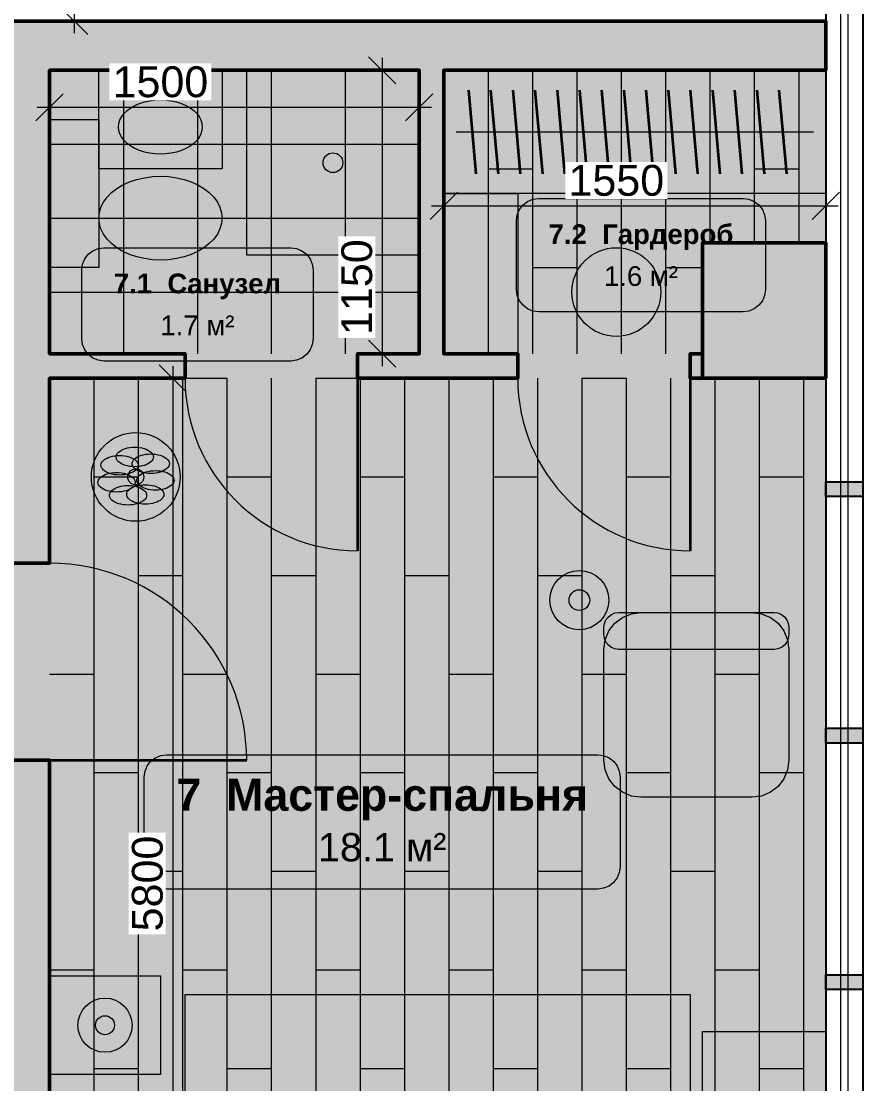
# Model space of a CAD drawing. Header units: millimetres. Extents: x 0 to 11500, y 0 to 14350.
# Drawn here: x 8085 to 11500, y 4938 to 9249 of the extents above; entities that cross this region are included whole.
import ezdxf
from ezdxf.enums import TextEntityAlignment as Align

# ---------------------------------------------------------------- set-up
doc = ezdxf.new("R2010")
doc.units = ezdxf.units.MM
for name, color, linetype, lineweight, true_color in [('A-COLS', 7, 'Continuous', 50, 0x000000), ('A-DIMS', 7, 'Continuous', 13, 0x000000), ('A-DOOR', 7, 'Continuous', 35, 0x000000), ('A-DOOR-SWING', 7, 'Continuous', 13, 0x404040), ('A-GLAZ', 7, 'Continuous', 18, 0x1a6bc7), ('A-GLAZ-FRAME', 7, 'Continuous', 25, 0x000000), ('A-TEXT', 7, 'Continuous', 18, 0x000000), ('A-WALL', 7, 'Continuous', 50, 0x000000), ('A-WALL-FILL', 7, 'Continuous', 13, 0x999999), ('I-FIXT', 7, 'Continuous', 13, 0x595959), ('I-FLOOR', 7, 'Continuous', 13, 0x595959), ('I-FLOOR-PAT', 7, 'Continuous', 13, 0x595959), ('I-FURN', 7, 'Continuous', 13, 0x595959), ('I-LABEL', 7, 'Continuous', 13, 0x595959), ('I-PLANT', 7, 'Continuous', 13, 0x595959), ('I-RUG', 7, 'Continuous', 13, 0x595959)]:
    doc.layers.add(name, color=color, linetype=linetype, lineweight=lineweight, true_color=true_color)
doc.styles.add('PLAN-BOLD', font='arialbd.ttf')
doc.styles.add('PLAN-REGULAR', font='arial.ttf')
doc.dimstyles.new('PLAN-1-50', dxfattribs={"dimscale": 50, "dimtxt": 2.5, "dimasz": 2.5, "dimexe": 1, "dimexo": 0, "dimgap": 0.8, "dimtad": 1, "dimdec": 0, "dimtxsty": 'PLAN-REGULAR', "dimtsz": 1.1, "dimcen": 2.5, "dimdle": 1, "dimazin": 3, "dimtfac": 1, "dimtmove": 0, "dimatfit": 3, "dimtfill": 1, "dimlwd": 13, "dimlwe": 13})

msp = doc.modelspace()

# ---------------------------------------------------------------- hatches: boundary and pattern name
at = {"layer": 'A-COLS', "true_color": 0x000000}
h = msp.add_hatch(color=7, dxfattribs=at)
h.dxf.hatch_style = 1
h.paths.add_polyline_path([(11350, 7800), (11350, 8350), (10850, 8350), (10850, 7800)])
at = {"layer": 'A-GLAZ-FRAME', "true_color": 0x000000}
h = msp.add_hatch(color=7, dxfattribs=at)
h.dxf.hatch_style = 1
h.paths.add_polyline_path([(11350, 7380), (11500, 7380), (11500, 7320), (11350, 7320)])
h = msp.add_hatch(color=7, dxfattribs=at)
h.dxf.hatch_style = 1
h.paths.add_polyline_path([(11350, 6380), (11500, 6380), (11500, 6320), (11350, 6320)])
h = msp.add_hatch(color=7, dxfattribs=at)
h.dxf.hatch_style = 1
h.paths.add_polyline_path([(11350, 5380), (11500, 5380), (11500, 5320), (11350, 5320)])
at = {"layer": 'A-WALL-FILL', "true_color": 0x33363b}
h = msp.add_hatch(color=7, dxfattribs=at)
h.dxf.hatch_style = 1
h.paths.add_polyline_path([(8750, 7800), (8750, 7900), (8200, 7900), (8200, 9050), (9700, 9050), (9700, 7900), (9450, 7900), (9450, 7800), (10100, 7800), (10100, 7900), (9800, 7900), (9800, 9050), (11350, 9050), (11350, 9250), (8200, 9250), (8000, 9250), (8000, 9050), (8000, 7050), (8200, 7050), (8200, 7800)])
h = msp.add_hatch(color=7, dxfattribs=at)
h.dxf.hatch_style = 1
h.paths.add_polyline_path([(10850, 7900), (10800, 7900), (10800, 7800), (10850, 7800)])
h = msp.add_hatch(color=7, dxfattribs=at)
h.dxf.hatch_style = 1
h.paths.add_polyline_path([(4900, 2300), (5100, 2300), (5100, 4750), (8000, 4750), (8000, 1400), (8200, 1400), (8200, 1800), (9400, 1800), (9400, 2000), (8200, 2000), (8200, 6250), (8000, 6250), (8000, 4950), (5100, 4950), (5100, 7800), (4900, 7800)])
at = {"layer": 'I-FIXT', "true_color": 0x785740}
h = msp.add_hatch(color=7, dxfattribs=at)
h.dxf.hatch_style = 1
h.paths.add_polyline_path([(8400, 9050), (8900, 9050), (8900, 8650), (8400, 8650)])
at = {"layer": 'I-FIXT', "true_color": 0xebf0f5}
h = msp.add_hatch(color=7, dxfattribs=at)
h.dxf.hatch_style = 1
h.paths.add_polyline_path([(9000, 9050), (9700, 9050), (9700, 8300), (9000, 8300)])
at = {"layer": 'I-FIXT', "true_color": 0xffffff}
h = msp.add_hatch(color=7, dxfattribs=at)
h.dxf.hatch_style = 1
h.paths.add_polyline_path([(8820, 8820), (8818.5, 8805.6), (8814.2, 8791.5), (8807.1, 8777.9), (8797.2, 8765), (8784.9, 8753), (8770.2, 8742.2), (8753.5, 8732.7), (8735, 8724.7), (8715.1, 8718.4), (8694, 8713.7), (8672.2, 8710.9), (8650, 8710), (8627.8, 8710.9), (8606, 8713.7), (8584.9, 8718.4), (8565, 8724.7), (8546.5, 8732.7), (8529.8, 8742.2), (8515.1, 8753), (8502.8, 8765), (8492.9, 8777.9), (8485.8, 8791.5), (8481.5, 8805.6), (8480, 8820), (8481.5, 8834.4), (8485.8, 8848.5), (8492.9, 8862.1), (8502.8, 8875), (8515.1, 8887), (8529.8, 8897.8), (8546.5, 8907.3), (8565, 8915.3), (8584.9, 8921.6), (8606, 8926.3), (8627.8, 8929.1), (8650, 8930), (8672.2, 8929.1), (8694, 8926.3), (8715.1, 8921.6), (8735, 8915.3), (8753.5, 8907.3), (8770.2, 8897.8), (8784.9, 8887), (8797.2, 8875), (8807.1, 8862.1), (8814.2, 8848.5), (8818.5, 8834.4)])
h = msp.add_hatch(color=7, dxfattribs=at)
h.dxf.hatch_style = 1
h.paths.add_polyline_path([(8200, 8850), (8400, 8850), (8400, 8250), (8200, 8250)])
h = msp.add_hatch(color=7, dxfattribs=at)
h.dxf.hatch_style = 1
h.paths.add_polyline_path([(8900, 8450), (8897.9, 8427.8), (8891.5, 8406), (8881, 8384.9), (8866.5, 8365), (8848.3, 8346.5), (8826.8, 8329.8), (8802.2, 8315.1), (8775, 8302.8), (8745.7, 8292.9), (8714.7, 8285.8), (8682.6, 8281.5), (8650, 8280), (8617.4, 8281.5), (8585.3, 8285.8), (8554.3, 8292.9), (8525, 8302.8), (8497.8, 8315.1), (8473.2, 8329.8), (8451.7, 8346.5), (8433.5, 8365), (8419, 8384.9), (8408.5, 8406), (8402.1, 8427.8), (8400, 8450), (8402.1, 8472.2), (8408.5, 8494), (8419, 8515.1), (8433.5, 8535), (8451.7, 8553.5), (8473.2, 8570.2), (8497.8, 8584.9), (8525, 8597.2), (8554.3, 8607.1), (8585.3, 8614.2), (8617.4, 8618.5), (8650, 8620), (8682.6, 8618.5), (8714.7, 8614.2), (8745.7, 8607.1), (8775, 8597.2), (8802.2, 8584.9), (8826.8, 8570.2), (8848.3, 8553.5), (8866.5, 8535), (8881, 8515.1), (8891.5, 8494), (8897.9, 8472.2)])
at = {"layer": 'I-FLOOR', "true_color": 0xd4e0e8}
h = msp.add_hatch(color=7, dxfattribs=at)
h.dxf.hatch_style = 1
h.paths.add_polyline_path([(9700, 7900), (9700, 9050), (8200, 9050), (8200, 7900)])
at = {"layer": 'I-FLOOR', "true_color": 0xdebf94}
h = msp.add_hatch(color=7, dxfattribs=at)
h.dxf.hatch_style = 1
h.paths.add_polyline_path([(11350, 9050), (9800, 9050), (9800, 7900), (10850, 7900), (10850, 8350), (11350, 8350)])
h = msp.add_hatch(color=7, dxfattribs=at)
h.dxf.hatch_style = 1
h.paths.add_polyline_path([(9450, 7900), (8750, 7900), (8750, 7800), (9450, 7800)])
h = msp.add_hatch(color=7, dxfattribs=at)
h.dxf.hatch_style = 1
h.paths.add_polyline_path([(10800, 7800), (10800, 7900), (10100, 7900), (10100, 7800)])
h = msp.add_hatch(color=7, dxfattribs=at)
h.dxf.hatch_style = 1
h.paths.add_polyline_path([(11350, 7800), (10850, 7800), (8200, 7800), (8200, 2000), (9400, 2000), (10850, 2000), (10850, 2300), (11350, 2300)])
h = msp.add_hatch(color=7, dxfattribs=at)
h.dxf.hatch_style = 1
h.paths.add_polyline_path([(8200, 7050), (8000, 7050), (8000, 6250), (8200, 6250)])
at = {"layer": 'I-FURN', "true_color": 0xede3d4}
h = msp.add_hatch(color=7, dxfattribs=at)
h.dxf.hatch_style = 1
h.paths.add_polyline_path([(9800, 9050), (11350, 9050), (11350, 8550), (9800, 8550)])
at = {"layer": 'I-FURN', "true_color": 0xc7ccd4}
h = msp.add_hatch(color=7, dxfattribs=at)
h.dxf.hatch_style = 1
edge = h.paths.add_edge_path()
edge.add_arc((9350, 8675), 40, 0, 360)
at = {"layer": 'I-FURN', "true_color": 0xede3d4}
h = msp.add_hatch(color=7, dxfattribs=at)
h.dxf.hatch_style = 1
h.paths.add_polyline_path([(9800, 8550), (10100, 8550), (10100, 7900), (9800, 7900)])
at = {"layer": 'I-FURN', "true_color": 0xd9b899}
h = msp.add_hatch(color=7, dxfattribs=at)
h.dxf.hatch_style = 1
edge = h.paths.add_edge_path()
edge.add_arc((10500, 8150), 180, 0, 360)
at = {"layer": 'I-FURN', "true_color": 0xffe699}
h = msp.add_hatch(color=7, dxfattribs=at)
h.dxf.hatch_style = 1
edge = h.paths.add_edge_path()
edge.add_arc((10350, 6900), 120, 0, 360)
at = {"layer": 'I-FURN', "true_color": 0xfff7d9}
h = msp.add_hatch(color=7, dxfattribs=at)
h.dxf.hatch_style = 1
edge = h.paths.add_edge_path()
edge.add_arc((10350, 6900), 42, 0, 360)
at = {"layer": 'I-FURN', "true_color": 0xe0ab47}
h = msp.add_hatch(color=7, dxfattribs=at)
h.dxf.hatch_style = 1
h.paths.add_polyline_path([(11050, 6850), (11088.8, 6844.9), (11125, 6829.9), (11156.1, 6806.1), (11179.9, 6775), (11194.9, 6738.8), (11200, 6700), (11200, 6250), (11194.9, 6211.2), (11179.9, 6175), (11156.1, 6143.9), (11125, 6120.1), (11088.8, 6105.1), (11050, 6100), (10600, 6100), (10561.2, 6105.1), (10525, 6120.1), (10493.9, 6143.9), (10470.1, 6175), (10455.1, 6211.2), (10450, 6250), (10450, 6700), (10455.1, 6738.8), (10470.1, 6775), (10493.9, 6806.1), (10525, 6829.9), (10561.2, 6844.9), (10600, 6850)])
at = {"layer": 'I-FURN', "true_color": 0xbf8c33}
h = msp.add_hatch(color=7, dxfattribs=at)
h.dxf.hatch_style = 1
h.paths.add_polyline_path([(11140, 6850), (11155.5, 6848), (11170, 6842), (11182.4, 6832.4), (11192, 6820), (11198, 6805.5), (11200, 6790), (11200, 6760), (11198, 6744.5), (11192, 6730), (11182.4, 6717.6), (11170, 6708), (11155.5, 6702), (11140, 6700), (10510, 6700), (10494.5, 6702), (10480, 6708), (10467.6, 6717.6), (10458, 6730), (10452, 6744.5), (10450, 6760), (10450, 6790), (10452, 6805.5), (10458, 6820), (10467.6, 6832.4), (10480, 6842), (10494.5, 6848), (10510, 6850)])
at = {"layer": 'I-FURN', "true_color": 0x785740}
h = msp.add_hatch(color=7, dxfattribs=at)
h.dxf.hatch_style = 1
h.paths.add_polyline_path([(8200, 5375), (8650, 5375), (8650, 4975), (8200, 4975)])
at = {"layer": 'I-FURN', "true_color": 0xffe699}
h = msp.add_hatch(color=7, dxfattribs=at)
h.dxf.hatch_style = 1
edge = h.paths.add_edge_path()
edge.add_arc((8425, 5175), 110, 0, 360)
at = {"layer": 'I-FURN', "true_color": 0xfff7d9}
h = msp.add_hatch(color=7, dxfattribs=at)
h.dxf.hatch_style = 1
edge = h.paths.add_edge_path()
edge.add_arc((8425, 5175), 38.5, 0, 360)
at = {"layer": 'I-FURN', "true_color": 0x785740}
h = msp.add_hatch(color=7, dxfattribs=at)
h.dxf.hatch_style = 1
h.paths.add_polyline_path([(10850, 5150), (11350, 5150), (11350, 3150), (10850, 3150)])
at = {"layer": 'I-LABEL', "true_color": 0xffffff}
h = msp.add_hatch(color=7, dxfattribs=at)
h.dxf.hatch_style = 1
h.paths.add_polyline_path([(11014.9, 8530), (11038.2, 8526.9), (11059.9, 8517.9), (11078.5, 8503.6), (11092.8, 8485), (11101.8, 8463.3), (11104.9, 8440), (11104.9, 8160), (11101.8, 8136.7), (11092.8, 8115), (11078.5, 8096.4), (11059.9, 8082.1), (11038.2, 8073.1), (11014.9, 8070), (10185.1, 8070), (10161.8, 8073.1), (10140.1, 8082.1), (10121.5, 8096.4), (10107.2, 8115), (10098.2, 8136.7), (10095.1, 8160), (10095.1, 8440), (10098.2, 8463.3), (10107.2, 8485), (10121.5, 8503.6), (10140.1, 8517.9), (10161.8, 8526.9), (10185.1, 8530)])
h = msp.add_hatch(color=7, dxfattribs=at)
h.dxf.hatch_style = 1
h.paths.add_polyline_path([(9179.3, 8330), (9202.6, 8326.9), (9224.3, 8317.9), (9242.9, 8303.6), (9257.2, 8285), (9266.2, 8263.3), (9269.3, 8240), (9269.3, 7960), (9266.2, 7936.7), (9257.2, 7915), (9242.9, 7896.4), (9224.3, 7882.1), (9202.6, 7873.1), (9179.3, 7870), (8420.7, 7870), (8397.4, 7873.1), (8375.7, 7882.1), (8357.1, 7896.4), (8342.8, 7915), (8333.8, 7936.7), (8330.7, 7960), (8330.7, 8240), (8333.8, 8263.3), (8342.8, 8285), (8357.1, 8303.6), (8375.7, 8317.9), (8397.4, 8326.9), (8420.7, 8330)])
h = msp.add_hatch(color=7, dxfattribs=at)
h.dxf.hatch_style = 1
h.paths.add_polyline_path([(10425.3, 6272.5), (10448.6, 6269.4), (10470.3, 6260.4), (10488.9, 6246.1), (10503.2, 6227.5), (10512.2, 6205.8), (10515.3, 6182.5), (10515.3, 5817.5), (10512.2, 5794.2), (10503.2, 5772.5), (10488.9, 5753.9), (10470.3, 5739.6), (10448.6, 5730.6), (10425.3, 5727.5), (8674.7, 5727.5), (8651.4, 5730.6), (8629.7, 5739.6), (8611.1, 5753.9), (8596.8, 5772.5), (8587.8, 5794.2), (8584.7, 5817.5), (8584.7, 6182.5), (8587.8, 6205.8), (8596.8, 6227.5), (8611.1, 6246.1), (8629.7, 6260.4), (8651.4, 6269.4), (8674.7, 6272.5)])
at = {"layer": 'I-PLANT', "true_color": 0x5c995c}
h = msp.add_hatch(color=7, dxfattribs=at)
h.dxf.hatch_style = 1
edge = h.paths.add_edge_path()
edge.add_arc((8550, 7400), 180, 0, 360)
at = {"layer": 'I-PLANT', "true_color": 0x73b26b}
h = msp.add_hatch(color=7, dxfattribs=at)
h.dxf.hatch_style = 1
h.paths.add_polyline_path([(8621.6, 7480.9), (8620.9, 7475.7), (8619, 7470.7), (8615.8, 7465.7), (8611.4, 7461.1), (8605.9, 7456.8), (8599.4, 7452.9), (8592, 7449.5), (8583.8, 7446.6), (8574.9, 7444.3), (8565.5, 7442.6), (8555.8, 7441.6), (8546, 7441.3), (8536.1, 7441.6), (8526.4, 7442.6), (8517, 7444.3), (8508.2, 7446.6), (8499.9, 7449.5), (8492.5, 7452.9), (8486, 7456.8), (8480.5, 7461.1), (8476.1, 7465.7), (8472.9, 7470.7), (8471, 7475.7), (8470.4, 7480.9), (8471, 7486.1), (8472.9, 7491.1), (8476.1, 7496.1), (8480.5, 7500.7), (8486, 7505), (8492.5, 7508.9), (8499.9, 7512.3), (8508.2, 7515.2), (8517, 7517.5), (8526.4, 7519.1), (8536.1, 7520.2), (8546, 7520.5), (8555.8, 7520.2), (8565.5, 7519.1), (8574.9, 7517.5), (8583.8, 7515.2), (8592, 7512.3), (8599.4, 7508.9), (8605.9, 7505), (8611.4, 7500.7), (8615.8, 7496.1), (8619, 7491.1), (8620.9, 7486.1)])
h = msp.add_hatch(color=7, dxfattribs=at)
h.dxf.hatch_style = 1
h.paths.add_polyline_path([(8559.8, 7447.3), (8559.2, 7442.1), (8557.3, 7437), (8554.1, 7432.1), (8549.7, 7427.5), (8544.2, 7423.2), (8537.7, 7419.3), (8530.3, 7415.9), (8522, 7413), (8513.2, 7410.7), (8503.8, 7409), (8494.1, 7408), (8484.2, 7407.7), (8474.4, 7408), (8464.7, 7409), (8455.3, 7410.7), (8446.4, 7413), (8438.2, 7415.9), (8430.8, 7419.3), (8424.3, 7423.2), (8418.8, 7427.5), (8414.4, 7432.1), (8411.2, 7437), (8409.3, 7442.1), (8408.6, 7447.3), (8409.3, 7452.5), (8411.2, 7457.5), (8414.4, 7462.4), (8418.8, 7467.1), (8424.3, 7471.4), (8430.8, 7475.3), (8438.2, 7478.7), (8446.4, 7481.6), (8455.3, 7483.9), (8464.7, 7485.5), (8474.4, 7486.5), (8484.2, 7486.9), (8494.1, 7486.5), (8503.8, 7485.5), (8513.2, 7483.9), (8522, 7481.6), (8530.3, 7478.7), (8537.7, 7475.3), (8544.2, 7471.4), (8549.7, 7467.1), (8554.1, 7462.4), (8557.3, 7457.5), (8559.2, 7452.5)])
h = msp.add_hatch(color=7, dxfattribs=at)
h.dxf.hatch_style = 1
h.paths.add_polyline_path([(8686.3, 7453.6), (8685.7, 7448.4), (8683.8, 7443.3), (8680.6, 7438.4), (8676.2, 7433.8), (8670.7, 7429.5), (8664.2, 7425.6), (8656.8, 7422.2), (8648.5, 7419.3), (8639.7, 7417), (8630.3, 7415.3), (8620.6, 7414.3), (8610.7, 7414), (8600.9, 7414.3), (8591.2, 7415.3), (8581.8, 7417), (8572.9, 7419.3), (8564.7, 7422.2), (8557.3, 7425.6), (8550.8, 7429.5), (8545.3, 7433.8), (8540.9, 7438.4), (8537.7, 7443.3), (8535.8, 7448.4), (8535.1, 7453.6), (8535.8, 7458.8), (8537.7, 7463.8), (8540.9, 7468.8), (8545.3, 7473.4), (8550.8, 7477.7), (8557.3, 7481.6), (8564.7, 7485), (8572.9, 7487.9), (8581.8, 7490.2), (8591.2, 7491.8), (8600.9, 7492.9), (8610.7, 7493.2), (8620.6, 7492.9), (8630.3, 7491.8), (8639.7, 7490.2), (8648.5, 7487.9), (8656.8, 7485), (8664.2, 7481.6), (8670.7, 7477.7), (8676.2, 7473.4), (8680.6, 7468.8), (8683.8, 7463.8), (8685.7, 7458.8)])
h = msp.add_hatch(color=7, dxfattribs=at)
h.dxf.hatch_style = 1
h.paths.add_polyline_path([(8547.6, 7378.1), (8547, 7372.9), (8545.1, 7367.8), (8541.9, 7362.9), (8537.5, 7358.3), (8532, 7354), (8525.5, 7350.1), (8518, 7346.6), (8509.8, 7343.8), (8501, 7341.5), (8491.6, 7339.8), (8481.9, 7338.8), (8472, 7338.5), (8462.2, 7338.8), (8452.5, 7339.8), (8443.1, 7341.5), (8434.2, 7343.8), (8426, 7346.6), (8418.6, 7350.1), (8412, 7354), (8406.6, 7358.3), (8402.2, 7362.9), (8399, 7367.8), (8397.1, 7372.9), (8396.4, 7378.1), (8397.1, 7383.2), (8399, 7388.3), (8402.2, 7393.2), (8406.6, 7397.9), (8412, 7402.2), (8418.6, 7406.1), (8426, 7409.5), (8434.2, 7412.4), (8443.1, 7414.6), (8452.5, 7416.3), (8462.2, 7417.3), (8472, 7417.7), (8481.9, 7417.3), (8491.6, 7416.3), (8501, 7414.6), (8509.8, 7412.4), (8518, 7409.5), (8525.5, 7406.1), (8532, 7402.2), (8537.5, 7397.9), (8541.9, 7393.2), (8545.1, 7388.3), (8547, 7383.2)])
at = {"layer": 'I-PLANT', "true_color": 0x8c6140}
h = msp.add_hatch(color=7, dxfattribs=at)
h.dxf.hatch_style = 1
edge = h.paths.add_edge_path()
edge.add_arc((8550, 7400), 32.4, 0, 360)
at = {"layer": 'I-PLANT', "true_color": 0x73b26b}
h = msp.add_hatch(color=7, dxfattribs=at)
h.dxf.hatch_style = 1
h.paths.add_polyline_path([(8705.4, 7385.9), (8704.7, 7380.8), (8702.8, 7375.7), (8699.6, 7370.8), (8695.2, 7366.1), (8689.7, 7361.8), (8683.2, 7357.9), (8675.8, 7354.5), (8667.6, 7351.6), (8658.7, 7349.3), (8649.3, 7347.7), (8639.6, 7346.7), (8629.8, 7346.3), (8619.9, 7346.7), (8610.2, 7347.7), (8600.8, 7349.3), (8592, 7351.6), (8583.7, 7354.5), (8576.3, 7357.9), (8569.8, 7361.8), (8564.3, 7366.1), (8559.9, 7370.8), (8556.7, 7375.7), (8554.8, 7380.8), (8554.2, 7385.9), (8554.8, 7391.1), (8556.7, 7396.2), (8559.9, 7401.1), (8564.3, 7405.7), (8569.8, 7410), (8576.3, 7413.9), (8583.7, 7417.4), (8592, 7420.2), (8600.8, 7422.5), (8610.2, 7424.2), (8619.9, 7425.2), (8629.8, 7425.5), (8639.6, 7425.2), (8649.3, 7424.2), (8658.7, 7422.5), (8667.6, 7420.2), (8675.8, 7417.4), (8683.2, 7413.9), (8689.7, 7410), (8695.2, 7405.7), (8699.6, 7401.1), (8702.8, 7396.2), (8704.7, 7391.1)])
h = msp.add_hatch(color=7, dxfattribs=at)
h.dxf.hatch_style = 1
h.paths.add_polyline_path([(8594.1, 7325.4), (8593.5, 7320.2), (8591.6, 7315.1), (8588.4, 7310.2), (8584, 7305.6), (8578.5, 7301.3), (8572, 7297.4), (8564.6, 7293.9), (8556.3, 7291.1), (8547.5, 7288.8), (8538.1, 7287.1), (8528.4, 7286.1), (8518.5, 7285.8), (8508.7, 7286.1), (8499, 7287.1), (8489.6, 7288.8), (8480.7, 7291.1), (8472.5, 7293.9), (8465.1, 7297.4), (8458.6, 7301.3), (8453.1, 7305.6), (8448.7, 7310.2), (8445.5, 7315.1), (8443.6, 7320.2), (8442.9, 7325.4), (8443.6, 7330.5), (8445.5, 7335.6), (8448.7, 7340.5), (8453.1, 7345.2), (8458.6, 7349.5), (8465.1, 7353.4), (8472.5, 7356.8), (8480.7, 7359.7), (8489.6, 7361.9), (8499, 7363.6), (8508.7, 7364.6), (8518.5, 7365), (8528.4, 7364.6), (8538.1, 7363.6), (8547.5, 7361.9), (8556.3, 7359.7), (8564.6, 7356.8), (8572, 7353.4), (8578.5, 7349.5), (8584, 7345.2), (8588.4, 7340.5), (8591.6, 7335.6), (8593.5, 7330.5)])
h = msp.add_hatch(color=7, dxfattribs=at)
h.dxf.hatch_style = 1
h.paths.add_polyline_path([(8664.3, 7328.9), (8663.7, 7323.7), (8661.8, 7318.6), (8658.6, 7313.7), (8654.2, 7309.1), (8648.7, 7304.8), (8642.2, 7300.9), (8634.8, 7297.4), (8626.5, 7294.6), (8617.7, 7292.3), (8608.3, 7290.6), (8598.6, 7289.6), (8588.7, 7289.3), (8578.9, 7289.6), (8569.2, 7290.6), (8559.8, 7292.3), (8550.9, 7294.6), (8542.7, 7297.4), (8535.3, 7300.9), (8528.8, 7304.8), (8523.3, 7309.1), (8518.9, 7313.7), (8515.7, 7318.6), (8513.8, 7323.7), (8513.1, 7328.9), (8513.8, 7334), (8515.7, 7339.1), (8518.9, 7344), (8523.3, 7348.7), (8528.8, 7353), (8535.3, 7356.9), (8542.7, 7360.3), (8550.9, 7363.2), (8559.8, 7365.4), (8569.2, 7367.1), (8578.9, 7368.1), (8588.7, 7368.5), (8598.6, 7368.1), (8608.3, 7367.1), (8617.7, 7365.4), (8626.5, 7363.2), (8634.8, 7360.3), (8642.2, 7356.9), (8648.7, 7353), (8654.2, 7348.7), (8658.6, 7344), (8661.8, 7339.1), (8663.7, 7334)])
at = {"layer": 'I-RUG', "true_color": 0xccccc7}
h = msp.add_hatch(color=7, dxfattribs=at)
h.dxf.hatch_style = 1
h.paths.add_polyline_path([(8750, 5300), (10800, 5300), (10800, 2550), (8750, 2550)])

# ---------------------------------------------------------------- linework, layer by layer
at = {"layer": 'A-COLS'}
msp.add_lwpolyline([(11350, 7800), (11350, 8350), (10850, 8350), (10850, 7800)], close=True, dxfattribs=at)
at = {"layer": 'A-DOOR'}
for p, q in [((9450, 7800), (9450, 7100)), ((10800, 7800), (10800, 7100)), ((8200, 6250), (9000, 6250))]:
    msp.add_line(p, q, dxfattribs=at)
at = {"layer": 'A-DOOR-SWING'}
for centre, radius, start, end in [((9450, 7800), 700, -180, -90), ((10800, 7800), 700, -180, -90), ((8200, 6250), 800, 0, 90)]:
    msp.add_arc(centre, radius, start, end, dxfattribs=at)
at = {"layer": 'A-GLAZ'}
for p, q in [((11410, 14350), (11410, 0)), ((11440, 14350), (11440, 0))]:
    msp.add_line(p, q, dxfattribs=at)
msp.add_lwpolyline([(9000, 9050), (9700, 9050), (9700, 8300), (9000, 8300)], close=True, dxfattribs=at)
at = {"layer": 'A-GLAZ-FRAME'}
for p, q in [((11350, 14350), (11350, 0)), ((11500, 14350), (11500, 0))]:
    msp.add_line(p, q, dxfattribs=at)
for points in [[(11350, 7380), (11500, 7380), (11500, 7320), (11350, 7320)], [(11350, 6380), (11500, 6380), (11500, 6320), (11350, 6320)], [(11350, 5380), (11500, 5380), (11500, 5320), (11350, 5320)]]:
    msp.add_lwpolyline(points, close=True, dxfattribs=at)
at = {"layer": 'A-WALL'}
for points in [[(8750, 7800), (8750, 7900), (8200, 7900), (8200, 9050), (9700, 9050), (9700, 7900), (9450, 7900), (9450, 7800), (10100, 7800), (10100, 7900), (9800, 7900), (9800, 9050), (11350, 9050), (11350, 9250), (8200, 9250), (8000, 9250), (8000, 9050), (8000, 7050), (8200, 7050), (8200, 7800)], [(10850, 7900), (10800, 7900), (10800, 7800), (10850, 7800)], [(4900, 2300), (5100, 2300), (5100, 4750), (8000, 4750), (8000, 1400), (8200, 1400), (8200, 1800), (9400, 1800), (9400, 2000), (8200, 2000), (8200, 6250), (8000, 6250), (8000, 4950), (5100, 4950), (5100, 7800), (4900, 7800)]]:
    msp.add_lwpolyline(points, close=True, dxfattribs=at)
at = {"layer": 'I-FIXT', "lineweight": 13, "true_color": 0x4c4c52}
for points in [[(8400, 9050), (8900, 9050), (8900, 8650), (8400, 8650)], [(9000, 9050), (9700, 9050), (9700, 8300), (9000, 8300)], [(8820, 8820), (8818.5, 8805.6), (8814.2, 8791.5), (8807.1, 8777.9), (8797.2, 8765), (8784.9, 8753), (8770.2, 8742.2), (8753.5, 8732.7), (8735, 8724.7), (8715.1, 8718.4), (8694, 8713.7), (8672.2, 8710.9), (8650, 8710), (8627.8, 8710.9), (8606, 8713.7), (8584.9, 8718.4), (8565, 8724.7), (8546.5, 8732.7), (8529.8, 8742.2), (8515.1, 8753), (8502.8, 8765), (8492.9, 8777.9), (8485.8, 8791.5), (8481.5, 8805.6), (8480, 8820), (8481.5, 8834.4), (8485.8, 8848.5), (8492.9, 8862.1), (8502.8, 8875), (8515.1, 8887), (8529.8, 8897.8), (8546.5, 8907.3), (8565, 8915.3), (8584.9, 8921.6), (8606, 8926.3), (8627.8, 8929.1), (8650, 8930), (8672.2, 8929.1), (8694, 8926.3), (8715.1, 8921.6), (8735, 8915.3), (8753.5, 8907.3), (8770.2, 8897.8), (8784.9, 8887), (8797.2, 8875), (8807.1, 8862.1), (8814.2, 8848.5), (8818.5, 8834.4)], [(8200, 8850), (8400, 8850), (8400, 8250), (8200, 8250)], [(8900, 8450), (8897.9, 8427.8), (8891.5, 8406), (8881, 8384.9), (8866.5, 8365), (8848.3, 8346.5), (8826.8, 8329.8), (8802.2, 8315.1), (8775, 8302.8), (8745.7, 8292.9), (8714.7, 8285.8), (8682.6, 8281.5), (8650, 8280), (8617.4, 8281.5), (8585.3, 8285.8), (8554.3, 8292.9), (8525, 8302.8), (8497.8, 8315.1), (8473.2, 8329.8), (8451.7, 8346.5), (8433.5, 8365), (8419, 8384.9), (8408.5, 8406), (8402.1, 8427.8), (8400, 8450), (8402.1, 8472.2), (8408.5, 8494), (8419, 8515.1), (8433.5, 8535), (8451.7, 8553.5), (8473.2, 8570.2), (8497.8, 8584.9), (8525, 8597.2), (8554.3, 8607.1), (8585.3, 8614.2), (8617.4, 8618.5), (8650, 8620), (8682.6, 8618.5), (8714.7, 8614.2), (8745.7, 8607.1), (8775, 8597.2), (8802.2, 8584.9), (8826.8, 8570.2), (8848.3, 8553.5), (8866.5, 8535), (8881, 8515.1), (8891.5, 8494), (8897.9, 8472.2)]]:
    msp.add_lwpolyline(points, close=True, dxfattribs=at)
at = {"layer": 'I-FLOOR-PAT', "lineweight": 9, "true_color": 0xb2c4cf}
for p, q in [((8500, 9050), (8500, 7900)), ((8800, 9050), (8800, 7900)), ((9100, 9050), (9100, 7900)), ((9400, 9050), (9400, 7900)), ((8200, 8750), (9700, 8750)), ((8200, 8450), (9700, 8450)), ((8200, 8150), (9700, 8150))]:
    msp.add_line(p, q, dxfattribs=at)
at = {"layer": 'I-FLOOR-PAT', "lineweight": 9, "true_color": 0xc29e73}
for p, q in [((9800, 9050), (9980, 9050)), ((9980, 9050), (9980, 7900)), ((10160, 9050), (10160, 7900)), ((10340, 9050), (10340, 7900)), ((10340, 9050), (10520, 9050)), ((10520, 9050), (10520, 7900)), ((10700, 9050), (10700, 7900)), ((10880, 9050), (10880, 8350)), ((10880, 9050), (11060, 9050)), ((11060, 9050), (11060, 8350)), ((11240, 9050), (11240, 8350)), ((9980, 8650), (10160, 8650)), ((10520, 8650), (10700, 8650)), ((11060, 8650), (11240, 8650)), ((10160, 8250), (10340, 8250)), ((10700, 8250), (10850, 8250)), ((8200, 7800), (8380, 7800)), ((8380, 7800), (8380, 2000)), ((8560, 7800), (8560, 2000)), ((8740, 7800), (8740, 2000)), ((8740, 7800), (8920, 7800)), ((8920, 7800), (8920, 2000)), ((9100, 7800), (9100, 2000)), ((9280, 7800), (9280, 2000)), ((9280, 7800), (9460, 7800)), ((9460, 7800), (9460, 2000)), ((9640, 7800), (9640, 2000)), ((9820, 7800), (9820, 2000)), ((9820, 7800), (10000, 7800)), ((10000, 7800), (10000, 2000)), ((10180, 7800), (10180, 2000)), ((10360, 7800), (10360, 2000)), ((10360, 7800), (10540, 7800)), ((10540, 7800), (10540, 2000)), ((10720, 7800), (10720, 2000)), ((10900, 7800), (10900, 2300)), ((10900, 7800), (11080, 7800)), ((11080, 7800), (11080, 2300)), ((11260, 7800), (11260, 2300)), ((8380, 7400), (8560, 7400)), ((8920, 7400), (9100, 7400)), ((9460, 7400), (9640, 7400)), ((10000, 7400), (10180, 7400)), ((10540, 7400), (10720, 7400)), ((11080, 7400), (11260, 7400)), ((8560, 7000), (8740, 7000)), ((9100, 7000), (9280, 7000)), ((9640, 7000), (9820, 7000)), ((10180, 7000), (10360, 7000)), ((10720, 7000), (10900, 7000)), ((8200, 6600), (8380, 6600)), ((8740, 6600), (8920, 6600)), ((9280, 6600), (9460, 6600)), ((9820, 6600), (10000, 6600)), ((10360, 6600), (10540, 6600)), ((10900, 6600), (11080, 6600)), ((8380, 6200), (8560, 6200)), ((8920, 6200), (9100, 6200)), ((9460, 6200), (9640, 6200)), ((10000, 6200), (10180, 6200)), ((10540, 6200), (10720, 6200)), ((11080, 6200), (11260, 6200)), ((8560, 5800), (8740, 5800)), ((9100, 5800), (9280, 5800)), ((9640, 5800), (9820, 5800)), ((10180, 5800), (10360, 5800)), ((10720, 5800), (10900, 5800)), ((8200, 5400), (8380, 5400)), ((8740, 5400), (8920, 5400)), ((9280, 5400), (9460, 5400)), ((9820, 5400), (10000, 5400)), ((10360, 5400), (10540, 5400)), ((10900, 5400), (11080, 5400)), ((8380, 5000), (8560, 5000)), ((8920, 5000), (9100, 5000)), ((9460, 5000), (9640, 5000)), ((10000, 5000), (10180, 5000)), ((10540, 5000), (10720, 5000)), ((11080, 5000), (11260, 5000))]:
    msp.add_line(p, q, dxfattribs=at)
at = {"layer": 'I-FURN', "lineweight": 35, "true_color": 0x597399}
for p, q in [((9900, 8970), (9930, 8630)), ((10350, 8970), (10380, 8630)), ((10800, 8970), (10830, 8630))]:
    msp.add_line(p, q, dxfattribs=at)
at = {"layer": 'I-FURN', "lineweight": 35, "true_color": 0xd9d9d1}
for p, q in [((9990, 8970), (10020, 8630)), ((10440, 8970), (10470, 8630)), ((10890, 8970), (10920, 8630))]:
    msp.add_line(p, q, dxfattribs=at)
at = {"layer": 'I-FURN', "lineweight": 35, "true_color": 0xb26659}
for p, q in [((10080, 8970), (10110, 8630)), ((10530, 8970), (10560, 8630)), ((10980, 8970), (11010, 8630))]:
    msp.add_line(p, q, dxfattribs=at)
at = {"layer": 'I-FURN', "lineweight": 35, "true_color": 0x404047}
for p, q in [((10170, 8970), (10200, 8630)), ((10620, 8970), (10650, 8630)), ((11070, 8970), (11100, 8630))]:
    msp.add_line(p, q, dxfattribs=at)
at = {"layer": 'I-FURN', "lineweight": 35, "true_color": 0xe6bf8c}
for p, q in [((10260, 8970), (10290, 8630)), ((10710, 8970), (10740, 8630)), ((11160, 8970), (11190, 8630))]:
    msp.add_line(p, q, dxfattribs=at)
at = {"layer": 'I-FURN', "lineweight": 13, "true_color": 0x807366}
msp.add_line((9850, 8800), (11300, 8800), dxfattribs=at)
at = {"layer": 'I-FURN', "lineweight": 13, "true_color": 0x4c4c52}
for points in [[(9800, 9050), (11350, 9050), (11350, 8550), (9800, 8550)], [(9800, 8550), (10100, 8550), (10100, 7900), (9800, 7900)], [(11050, 6850), (11088.8, 6844.9), (11125, 6829.9), (11156.1, 6806.1), (11179.9, 6775), (11194.9, 6738.8), (11200, 6700), (11200, 6250), (11194.9, 6211.2), (11179.9, 6175), (11156.1, 6143.9), (11125, 6120.1), (11088.8, 6105.1), (11050, 6100), (10600, 6100), (10561.2, 6105.1), (10525, 6120.1), (10493.9, 6143.9), (10470.1, 6175), (10455.1, 6211.2), (10450, 6250), (10450, 6700), (10455.1, 6738.8), (10470.1, 6775), (10493.9, 6806.1), (10525, 6829.9), (10561.2, 6844.9), (10600, 6850)], [(11140, 6850), (11155.5, 6848), (11170, 6842), (11182.4, 6832.4), (11192, 6820), (11198, 6805.5), (11200, 6790), (11200, 6760), (11198, 6744.5), (11192, 6730), (11182.4, 6717.6), (11170, 6708), (11155.5, 6702), (11140, 6700), (10510, 6700), (10494.5, 6702), (10480, 6708), (10467.6, 6717.6), (10458, 6730), (10452, 6744.5), (10450, 6760), (10450, 6790), (10452, 6805.5), (10458, 6820), (10467.6, 6832.4), (10480, 6842), (10494.5, 6848), (10510, 6850)], [(8200, 5375), (8650, 5375), (8650, 4975), (8200, 4975)], [(10850, 5150), (11350, 5150), (11350, 3150), (10850, 3150)]]:
    msp.add_lwpolyline(points, close=True, dxfattribs=at)
for centre, radius in [((9350, 8675), 40), ((10500, 8150), 180)]:
    msp.add_circle(centre, radius, dxfattribs=at)
at = {"layer": 'I-FURN', "lineweight": 13, "true_color": 0xbf9e4c}
for centre, radius in [((10350, 6900), 120), ((8425, 5175), 110)]:
    msp.add_circle(centre, radius, dxfattribs=at)
at = {"layer": 'I-FURN', "lineweight": 9, "true_color": 0xbf9e4c}
for centre, radius in [((10350, 6900), 42), ((8425, 5175), 38.5)]:
    msp.add_circle(centre, radius, dxfattribs=at)
at = {"layer": 'I-LABEL', "lineweight": 13, "true_color": 0x8c8c94}
for points in [[(11014.9, 8530), (11038.2, 8526.9), (11059.9, 8517.9), (11078.5, 8503.6), (11092.8, 8485), (11101.8, 8463.3), (11104.9, 8440), (11104.9, 8160), (11101.8, 8136.7), (11092.8, 8115), (11078.5, 8096.4), (11059.9, 8082.1), (11038.2, 8073.1), (11014.9, 8070), (10185.1, 8070), (10161.8, 8073.1), (10140.1, 8082.1), (10121.5, 8096.4), (10107.2, 8115), (10098.2, 8136.7), (10095.1, 8160), (10095.1, 8440), (10098.2, 8463.3), (10107.2, 8485), (10121.5, 8503.6), (10140.1, 8517.9), (10161.8, 8526.9), (10185.1, 8530)], [(9179.3, 8330), (9202.6, 8326.9), (9224.3, 8317.9), (9242.9, 8303.6), (9257.2, 8285), (9266.2, 8263.3), (9269.3, 8240), (9269.3, 7960), (9266.2, 7936.7), (9257.2, 7915), (9242.9, 7896.4), (9224.3, 7882.1), (9202.6, 7873.1), (9179.3, 7870), (8420.7, 7870), (8397.4, 7873.1), (8375.7, 7882.1), (8357.1, 7896.4), (8342.8, 7915), (8333.8, 7936.7), (8330.7, 7960), (8330.7, 8240), (8333.8, 8263.3), (8342.8, 8285), (8357.1, 8303.6), (8375.7, 8317.9), (8397.4, 8326.9), (8420.7, 8330)], [(10425.3, 6272.5), (10448.6, 6269.4), (10470.3, 6260.4), (10488.9, 6246.1), (10503.2, 6227.5), (10512.2, 6205.8), (10515.3, 6182.5), (10515.3, 5817.5), (10512.2, 5794.2), (10503.2, 5772.5), (10488.9, 5753.9), (10470.3, 5739.6), (10448.6, 5730.6), (10425.3, 5727.5), (8674.7, 5727.5), (8651.4, 5730.6), (8629.7, 5739.6), (8611.1, 5753.9), (8596.8, 5772.5), (8587.8, 5794.2), (8584.7, 5817.5), (8584.7, 6182.5), (8587.8, 6205.8), (8596.8, 6227.5), (8611.1, 6246.1), (8629.7, 6260.4), (8651.4, 6269.4), (8674.7, 6272.5)]]:
    msp.add_lwpolyline(points, close=True, dxfattribs=at)
at = {"layer": 'I-PLANT', "lineweight": 9, "true_color": 0x38703d}
for points in [[(8621.6, 7480.9), (8620.9, 7475.7), (8619, 7470.7), (8615.8, 7465.7), (8611.4, 7461.1), (8605.9, 7456.8), (8599.4, 7452.9), (8592, 7449.5), (8583.8, 7446.6), (8574.9, 7444.3), (8565.5, 7442.6), (8555.8, 7441.6), (8546, 7441.3), (8536.1, 7441.6), (8526.4, 7442.6), (8517, 7444.3), (8508.2, 7446.6), (8499.9, 7449.5), (8492.5, 7452.9), (8486, 7456.8), (8480.5, 7461.1), (8476.1, 7465.7), (8472.9, 7470.7), (8471, 7475.7), (8470.4, 7480.9), (8471, 7486.1), (8472.9, 7491.1), (8476.1, 7496.1), (8480.5, 7500.7), (8486, 7505), (8492.5, 7508.9), (8499.9, 7512.3), (8508.2, 7515.2), (8517, 7517.5), (8526.4, 7519.1), (8536.1, 7520.2), (8546, 7520.5), (8555.8, 7520.2), (8565.5, 7519.1), (8574.9, 7517.5), (8583.8, 7515.2), (8592, 7512.3), (8599.4, 7508.9), (8605.9, 7505), (8611.4, 7500.7), (8615.8, 7496.1), (8619, 7491.1), (8620.9, 7486.1)], [(8559.8, 7447.3), (8559.2, 7442.1), (8557.3, 7437), (8554.1, 7432.1), (8549.7, 7427.5), (8544.2, 7423.2), (8537.7, 7419.3), (8530.3, 7415.9), (8522, 7413), (8513.2, 7410.7), (8503.8, 7409), (8494.1, 7408), (8484.2, 7407.7), (8474.4, 7408), (8464.7, 7409), (8455.3, 7410.7), (8446.4, 7413), (8438.2, 7415.9), (8430.8, 7419.3), (8424.3, 7423.2), (8418.8, 7427.5), (8414.4, 7432.1), (8411.2, 7437), (8409.3, 7442.1), (8408.6, 7447.3), (8409.3, 7452.5), (8411.2, 7457.5), (8414.4, 7462.4), (8418.8, 7467.1), (8424.3, 7471.4), (8430.8, 7475.3), (8438.2, 7478.7), (8446.4, 7481.6), (8455.3, 7483.9), (8464.7, 7485.5), (8474.4, 7486.5), (8484.2, 7486.9), (8494.1, 7486.5), (8503.8, 7485.5), (8513.2, 7483.9), (8522, 7481.6), (8530.3, 7478.7), (8537.7, 7475.3), (8544.2, 7471.4), (8549.7, 7467.1), (8554.1, 7462.4), (8557.3, 7457.5), (8559.2, 7452.5)], [(8686.3, 7453.6), (8685.7, 7448.4), (8683.8, 7443.3), (8680.6, 7438.4), (8676.2, 7433.8), (8670.7, 7429.5), (8664.2, 7425.6), (8656.8, 7422.2), (8648.5, 7419.3), (8639.7, 7417), (8630.3, 7415.3), (8620.6, 7414.3), (8610.7, 7414), (8600.9, 7414.3), (8591.2, 7415.3), (8581.8, 7417), (8572.9, 7419.3), (8564.7, 7422.2), (8557.3, 7425.6), (8550.8, 7429.5), (8545.3, 7433.8), (8540.9, 7438.4), (8537.7, 7443.3), (8535.8, 7448.4), (8535.1, 7453.6), (8535.8, 7458.8), (8537.7, 7463.8), (8540.9, 7468.8), (8545.3, 7473.4), (8550.8, 7477.7), (8557.3, 7481.6), (8564.7, 7485), (8572.9, 7487.9), (8581.8, 7490.2), (8591.2, 7491.8), (8600.9, 7492.9), (8610.7, 7493.2), (8620.6, 7492.9), (8630.3, 7491.8), (8639.7, 7490.2), (8648.5, 7487.9), (8656.8, 7485), (8664.2, 7481.6), (8670.7, 7477.7), (8676.2, 7473.4), (8680.6, 7468.8), (8683.8, 7463.8), (8685.7, 7458.8)], [(8547.6, 7378.1), (8547, 7372.9), (8545.1, 7367.8), (8541.9, 7362.9), (8537.5, 7358.3), (8532, 7354), (8525.5, 7350.1), (8518, 7346.6), (8509.8, 7343.8), (8501, 7341.5), (8491.6, 7339.8), (8481.9, 7338.8), (8472, 7338.5), (8462.2, 7338.8), (8452.5, 7339.8), (8443.1, 7341.5), (8434.2, 7343.8), (8426, 7346.6), (8418.6, 7350.1), (8412, 7354), (8406.6, 7358.3), (8402.2, 7362.9), (8399, 7367.8), (8397.1, 7372.9), (8396.4, 7378.1), (8397.1, 7383.2), (8399, 7388.3), (8402.2, 7393.2), (8406.6, 7397.9), (8412, 7402.2), (8418.6, 7406.1), (8426, 7409.5), (8434.2, 7412.4), (8443.1, 7414.6), (8452.5, 7416.3), (8462.2, 7417.3), (8472, 7417.7), (8481.9, 7417.3), (8491.6, 7416.3), (8501, 7414.6), (8509.8, 7412.4), (8518, 7409.5), (8525.5, 7406.1), (8532, 7402.2), (8537.5, 7397.9), (8541.9, 7393.2), (8545.1, 7388.3), (8547, 7383.2)], [(8705.4, 7385.9), (8704.7, 7380.8), (8702.8, 7375.7), (8699.6, 7370.8), (8695.2, 7366.1), (8689.7, 7361.8), (8683.2, 7357.9), (8675.8, 7354.5), (8667.6, 7351.6), (8658.7, 7349.3), (8649.3, 7347.7), (8639.6, 7346.7), (8629.8, 7346.3), (8619.9, 7346.7), (8610.2, 7347.7), (8600.8, 7349.3), (8592, 7351.6), (8583.7, 7354.5), (8576.3, 7357.9), (8569.8, 7361.8), (8564.3, 7366.1), (8559.9, 7370.8), (8556.7, 7375.7), (8554.8, 7380.8), (8554.2, 7385.9), (8554.8, 7391.1), (8556.7, 7396.2), (8559.9, 7401.1), (8564.3, 7405.7), (8569.8, 7410), (8576.3, 7413.9), (8583.7, 7417.4), (8592, 7420.2), (8600.8, 7422.5), (8610.2, 7424.2), (8619.9, 7425.2), (8629.8, 7425.5), (8639.6, 7425.2), (8649.3, 7424.2), (8658.7, 7422.5), (8667.6, 7420.2), (8675.8, 7417.4), (8683.2, 7413.9), (8689.7, 7410), (8695.2, 7405.7), (8699.6, 7401.1), (8702.8, 7396.2), (8704.7, 7391.1)], [(8594.1, 7325.4), (8593.5, 7320.2), (8591.6, 7315.1), (8588.4, 7310.2), (8584, 7305.6), (8578.5, 7301.3), (8572, 7297.4), (8564.6, 7293.9), (8556.3, 7291.1), (8547.5, 7288.8), (8538.1, 7287.1), (8528.4, 7286.1), (8518.5, 7285.8), (8508.7, 7286.1), (8499, 7287.1), (8489.6, 7288.8), (8480.7, 7291.1), (8472.5, 7293.9), (8465.1, 7297.4), (8458.6, 7301.3), (8453.1, 7305.6), (8448.7, 7310.2), (8445.5, 7315.1), (8443.6, 7320.2), (8442.9, 7325.4), (8443.6, 7330.5), (8445.5, 7335.6), (8448.7, 7340.5), (8453.1, 7345.2), (8458.6, 7349.5), (8465.1, 7353.4), (8472.5, 7356.8), (8480.7, 7359.7), (8489.6, 7361.9), (8499, 7363.6), (8508.7, 7364.6), (8518.5, 7365), (8528.4, 7364.6), (8538.1, 7363.6), (8547.5, 7361.9), (8556.3, 7359.7), (8564.6, 7356.8), (8572, 7353.4), (8578.5, 7349.5), (8584, 7345.2), (8588.4, 7340.5), (8591.6, 7335.6), (8593.5, 7330.5)], [(8664.3, 7328.9), (8663.7, 7323.7), (8661.8, 7318.6), (8658.6, 7313.7), (8654.2, 7309.1), (8648.7, 7304.8), (8642.2, 7300.9), (8634.8, 7297.4), (8626.5, 7294.6), (8617.7, 7292.3), (8608.3, 7290.6), (8598.6, 7289.6), (8588.7, 7289.3), (8578.9, 7289.6), (8569.2, 7290.6), (8559.8, 7292.3), (8550.9, 7294.6), (8542.7, 7297.4), (8535.3, 7300.9), (8528.8, 7304.8), (8523.3, 7309.1), (8518.9, 7313.7), (8515.7, 7318.6), (8513.8, 7323.7), (8513.1, 7328.9), (8513.8, 7334), (8515.7, 7339.1), (8518.9, 7344), (8523.3, 7348.7), (8528.8, 7353), (8535.3, 7356.9), (8542.7, 7360.3), (8550.9, 7363.2), (8559.8, 7365.4), (8569.2, 7367.1), (8578.9, 7368.1), (8588.7, 7368.5), (8598.6, 7368.1), (8608.3, 7367.1), (8617.7, 7365.4), (8626.5, 7363.2), (8634.8, 7360.3), (8642.2, 7356.9), (8648.7, 7353), (8654.2, 7348.7), (8658.6, 7344), (8661.8, 7339.1), (8663.7, 7334)]]:
    msp.add_lwpolyline(points, close=True, dxfattribs=at)
at = {"layer": 'I-PLANT', "lineweight": 13, "true_color": 0x38703d}
msp.add_circle((8550, 7400), 180, dxfattribs=at)
at = {"layer": 'I-PLANT', "lineweight": 9, "true_color": 0x38703d}
msp.add_circle((8550, 7400), 32.4, dxfattribs=at)
at = {"layer": 'I-RUG', "lineweight": 13, "true_color": 0x9e9e99}
msp.add_lwpolyline([(8750, 5300), (10800, 5300), (10800, 2550), (8750, 2550)], close=True, dxfattribs=at)

# ---------------------------------------------------------------- texts
at = {"layer": 'A-TEXT'}
for s, height, style, p in [('7.2  Гардероб', 80, 'PLAN-BOLD', (10600, 8385)), ('1.6 м²', 80, 'PLAN-REGULAR', (10600, 8215)), ('7.1  Санузел', 80, 'PLAN-BOLD', (8800, 8185)), ('1.7 м²', 80, 'PLAN-REGULAR', (8800, 8015)), ('7  Мастер-спальня', 130, 'PLAN-BOLD', (9550, 6110)), ('18.1 м²', 115, 'PLAN-REGULAR', (9550, 5897.5))]:
    msp.add_text(s, height=height, dxfattribs=dict(at, style=style)).set_placement(p, align=Align.MIDDLE_CENTER)

# ---------------------------------------------------------------- next in the draw order: dimensions: what is measured, and where the dimension line sits
at = {"layer": 'A-DIMS'}
for base, p1, p2, location in [((8300, 10950), (8300, 10950), (8300, 9250), (8197.5, 9600)), ((8700, 7800), (8700, 7800), (8700, 2000), (8597.5, 5750))]:
    msp.add_linear_dim(base=base, p1=p1, p2=p2, angle=90, location=location, dimstyle='PLAN-1-50', override={"dimse1": 1, "dimse2": 1, "dimtmove": 2}, dxfattribs=at).render()
for base, p1, p2, location in [((8200, 8900), (8200, 8900), (9700, 8900), (8650, 9002.5)), ((9800, 8500), (9800, 8500), (11350, 8500), (10500, 8602.5))]:
    msp.add_linear_dim(base=base, p1=p1, p2=p2, location=location, dimstyle='PLAN-1-50', override={"dimse1": 1, "dimse2": 1, "dimtmove": 2}, dxfattribs=at).render()

# ---------------------------------------------------------------- next in the draw order: dimensions: what is measured, and where the dimension line sits
msp.add_linear_dim(base=(9550, 9050), p1=(9550, 9050), p2=(9550, 7900), angle=90, location=(9447.5, 8170), dimstyle='PLAN-1-50', override={"dimse1": 1, "dimse2": 1, "dimtmove": 2}, dxfattribs=at).render()

doc.saveas('drawing.dxf')
